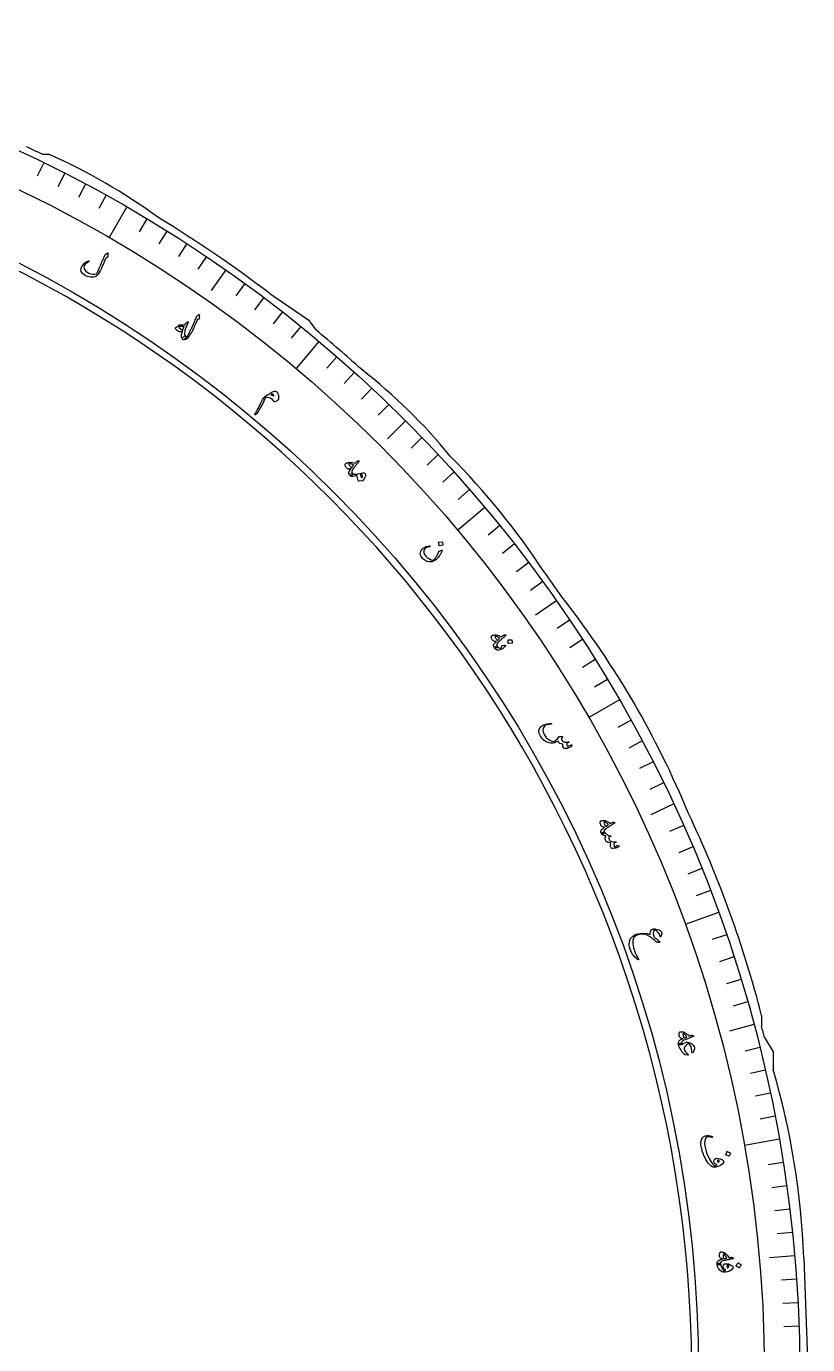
# Model space of a CAD drawing. Header units: millimetres. Extents: x -62 to 62, y -62 to 70.
# Drawn here: x 26.2 to 62, y 1.3 to 61.7 of the extents above; entities that cross this region are included whole.
import ezdxf

# ---------------------------------------------------------------- set-up
doc = ezdxf.new("R2010")
doc.units = ezdxf.units.MM
for name, color, linetype in [('CUT_INNER', 6, 'Continuous'), ('CUT_OUTER', 1, 'Continuous'), ('ENGRAVE', 7, 'Continuous'), ('ENGRAVE_FINE', 8, 'Continuous'), ('TEXT', 5, 'Continuous')]:
    doc.layers.add(name, color=color, linetype=linetype)

msp = doc.modelspace()

# ---------------------------------------------------------------- linework, layer by layer
at = {"layer": 'CUT_INNER'}
for centre, radius, start, end in [((0.0001, -0.0002), 56.7299, 92.293405, 20.742418), ((0.0007, 0.0005), 56.7292, 20.741945, 87.707387)]:
    msp.add_arc(centre, radius, start, end, dxfattribs=at)
at = {"layer": 'CUT_OUTER'}
for points in [[(26.9618, 55.8304), (27.2596, 55.8304), (27.2632, 55.8302)], [(37.3961, 49.4519), (39.1465, 48.26), (39.1497, 48.2575), (39.1524, 48.2544), (39.5064, 47.783)], [(50.004, 36.655), (50.0245, 36.6271)], [(59.9303, 16.3835), (59.9304, 16.3801), (59.9304, 15.8845)], [(60.0655, 15.3661), (60.4569, 14.7136), (60.4585, 14.7107), (60.4587, 14.7074), (60.4587, 13.9368), (60.4598, 13.9185), (60.4632, 13.9005)], [(61.8674, 5.2861), (62.0432, 0.6269), (62.0431, 0.6225), (62.0425, 0.6182), (61.9987, 0.3988), (61.9988, 0.3804)]]:
    msp.add_lwpolyline(points, dxfattribs=at)
for centre, radius, start, end in [((4.2277, 8.907), 52.1405, 64.150118, 65.024156), ((15.9858, 30.4781), 27.7472, 53.962016, 66.018974), ((0.1256, 0.1849), 61.7765, 52.892433, 58.601764), ((0.5091, 0.5822), 61.2267, 47.832659, 50.436493), ((25.828, 25.7267), 25.6628, 39.368355, 52.048558), ((19.6849, 16.5104), 36.4013, 33.600873, 44.456613), ((0.3918, 0.2832), 61.5166, 34.819066, 36.2137), ((18.0599, 9.7612), 41.6639, 22.39208, 37.993554), ((10.4507, 3.7038), 51.0784, 14.373378, 25.424382), ((23.4108, 6.0947), 37.809, 14.194511, 15.006356), ((26.6532, 3.9673), 35.2389, 2.144865, 16.372545)]:
    msp.add_arc(centre, radius, start, end, dxfattribs=at)
at = {"layer": 'ENGRAVE'}
for points in [[(30.8419, 53.4197), (30.0303, 52.014)], [(35.3804, 50.5284), (34.7154, 49.5787)], [(39.6496, 47.2525), (38.6062, 46.0091)], [(43.617, 43.617), (42.7972, 42.7972)], [(47.2525, 39.6496), (46.0091, 38.6062)], [(50.5284, 35.3804), (49.5787, 34.7154)], [(53.4197, 30.8419), (52.014, 30.0303)], [(55.9045, 26.0687), (54.8537, 25.5787)], [(57.9638, 21.0971), (56.4385, 20.5419)], [(59.582, 15.9649), (58.4621, 15.6649)], [(60.7467, 10.7113), (59.1482, 10.4294)], [(61.4491, 5.3761), (60.2941, 5.275)]]:
    msp.add_lwpolyline(points, dxfattribs=at)
for radius in [61.6838, 60.0606, 57.0462]:
    msp.add_circle((0, 0), radius, dxfattribs=at)
at = {"layer": 'ENGRAVE_FINE'}
for points in [[(27.0404, 55.441), (26.7354, 54.8158)], [(28.0039, 54.9607), (27.688, 54.3408)], [(28.9588, 54.4636), (28.6322, 53.8493)], [(29.9049, 53.9499), (29.5676, 53.3414)], [(31.7695, 52.8733), (31.4112, 52.2771)], [(32.6874, 52.3108), (32.3188, 51.7209)], [(33.5954, 51.7324), (33.2165, 51.149)], [(34.4931, 51.1382), (34.1041, 50.5615)], [(36.2568, 49.9032), (35.8479, 49.3405)], [(37.1222, 49.2629), (36.7036, 48.7073)], [(37.9763, 48.6075), (37.5481, 48.0593)], [(38.8189, 47.9373), (38.3811, 47.3967)], [(40.4682, 46.5534), (40.0118, 46.0283)], [(41.2745, 45.84), (40.809, 45.323)], [(42.0683, 45.1127), (41.5938, 44.6039)], [(42.8492, 44.3716), (42.3659, 43.8712)], [(44.3716, 42.8492), (43.8712, 42.3659)], [(45.1127, 42.0683), (44.6039, 41.5938)], [(45.84, 41.2745), (45.323, 40.809)], [(46.5534, 40.4682), (46.0283, 40.0118)], [(47.9373, 38.8189), (47.3967, 38.3811)], [(48.6075, 37.9763), (48.0593, 37.5481)], [(49.2629, 37.1222), (48.7073, 36.7036)], [(49.9032, 36.2568), (49.3405, 35.8479)], [(51.1382, 34.4931), (50.5615, 34.1041)], [(51.7324, 33.5954), (51.149, 33.2165)], [(52.3108, 32.6874), (51.7209, 32.3188)], [(52.8733, 31.7695), (52.2771, 31.4112)], [(53.9499, 29.9049), (53.3414, 29.5676)], [(54.4636, 28.9588), (53.8493, 28.6322)], [(54.9607, 28.0039), (54.3408, 27.688)], [(55.441, 27.0404), (54.8158, 26.7354)], [(56.351, 25.0891), (55.7155, 24.8061)], [(56.7802, 24.1018), (56.1399, 23.83)], [(57.1922, 23.1072), (56.5472, 22.8466)], [(57.5868, 22.1055), (56.9374, 21.8562)], [(58.3232, 20.0823), (57.6654, 19.8558)], [(58.6648, 19.0613), (58.0032, 18.8464)], [(58.9885, 18.0346), (58.3233, 17.8312)], [(59.2943, 17.0024), (58.6256, 16.8106)], [(59.8515, 14.9227), (59.1766, 14.7544)], [(60.1028, 13.8758), (59.425, 13.7194)], [(60.3359, 12.8248), (59.6554, 12.6802)], [(60.5505, 11.7698), (59.8676, 11.6371)], [(60.9244, 9.6495), (60.2373, 9.5407)], [(61.0835, 8.5847), (60.3946, 8.4879)], [(61.224, 7.5174), (60.5336, 7.4326)], [(61.3459, 6.4477), (60.6541, 6.375)], [(61.5335, 4.3028), (60.8396, 4.2543)], [(61.5993, 3.2283), (60.9046, 3.1919)], [(61.6462, 2.1527), (60.951, 2.1285)]]:
    msp.add_lwpolyline(points, dxfattribs=at)
at = {"layer": 'TEXT'}
for points in [[(29.9487, 51.3034), (29.9541, 51.3064), (29.9594, 51.3077), (29.9647, 51.3072), (29.9701, 51.3049), (29.9745, 51.3012), (29.9772, 51.2962), (29.9782, 51.29), (29.9774, 51.2826), (29.9715, 51.24), (29.9693, 51.2015), (29.9707, 51.1671), (29.9758, 51.1369), (29.9765, 51.1266), (29.973, 51.1174), (29.9652, 51.1091), (29.9532, 51.1019), (29.9465, 51.0989), (29.9401, 51.096), (29.934, 51.0932), (29.9282, 51.0904), (29.9227, 51.0878), (29.9177, 51.0855), (29.913, 51.0834), (29.9088, 51.0817), (29.9014, 51.0782), (29.8945, 51.0729), (29.8881, 51.0659), (29.8822, 51.057), (29.8688, 51.0301), (29.8547, 51.0005), (29.8398, 50.9683), (29.824, 50.9334), (29.8073, 50.8958), (29.7897, 50.8558), (29.771, 50.8131), (29.7514, 50.7679), (29.7324, 50.7225), (29.7142, 50.6799), (29.6969, 50.6403), (29.6803, 50.6036), (29.6646, 50.5696), (29.6498, 50.5383), (29.6359, 50.5095), (29.6229, 50.4834), (29.5813, 50.408), (29.5339, 50.3411), (29.4808, 50.2829), (29.4221, 50.2333), (29.3791, 50.2092), (29.326, 50.1946), (29.2628, 50.1897), (29.1896, 50.1943), (29.1145, 50.2065), (29.0472, 50.2233), (28.9875, 50.2449), (28.9356, 50.2712), (28.8195, 50.3611), (28.7564, 50.4607), (28.7464, 50.5704), (28.7896, 50.6902), (28.8424, 50.7678), (28.909, 50.8353), (28.9893, 50.8927), (29.0836, 50.9399), (29.09, 50.9421), (29.0956, 50.9425), (29.1004, 50.9411), (29.1045, 50.9379), (29.1082, 50.9334), (29.1104, 50.929), (29.1112, 50.9247), (29.1106, 50.9205), (29.1085, 50.9148), (29.1055, 50.9099), (29.1014, 50.9058), (29.0963, 50.9026), (29.0233, 50.8551), (28.9667, 50.8114), (28.9267, 50.7715), (28.903, 50.7354), (28.8822, 50.6406), (28.9043, 50.5535), (28.9691, 50.4741), (29.0767, 50.402), (29.1839, 50.3547), (29.2842, 50.3304), (29.3779, 50.3291), (29.4649, 50.3509), (29.479, 50.3778), (29.4949, 50.4095), (29.5125, 50.4461), (29.5318, 50.4876), (29.5528, 50.5341), (29.5754, 50.5859), (29.5997, 50.6428), (29.6256, 50.7049), (29.653, 50.7686), (29.6802, 50.8312), (29.7072, 50.8926), (29.734, 50.9529), (29.7607, 51.0119), (29.7874, 51.0697), (29.8142, 51.1263), (29.841, 51.1815), (29.8646, 51.236), (29.8682, 51.2416), (29.8723, 51.2466), (29.8766, 51.2508), (29.8814, 51.2543)], [(34.1376, 48.479), (34.145, 48.4839), (34.1519, 48.4863), (34.1584, 48.4862), (34.1644, 48.4834), (34.1686, 48.4792), (34.1711, 48.4739), (34.172, 48.4673), (34.1712, 48.4595), (34.1636, 48.4217), (34.161, 48.3855), (34.1632, 48.3509), (34.1702, 48.318), (34.171, 48.305), (34.1673, 48.294), (34.159, 48.2849), (34.1461, 48.2777), (34.1384, 48.2746), (34.1307, 48.2716), (34.1229, 48.2686), (34.115, 48.2657), (34.1071, 48.2628), (34.0993, 48.2598), (34.0916, 48.2568), (34.084, 48.2536), (34.0751, 48.2394), (34.0547, 48.1963), (34.0228, 48.1245), (33.9794, 48.0239), (33.9556, 47.9686), (33.933, 47.9168), (33.9115, 47.8686), (33.8912, 47.824), (33.872, 47.783), (33.854, 47.7459), (33.837, 47.7127), (33.8213, 47.6833), (33.8058, 47.656), (33.7897, 47.6291), (33.7732, 47.6026), (33.7561, 47.5765), (33.7384, 47.5506), (33.7201, 47.5249), (33.7011, 47.4995), (33.6814, 47.4742), (33.6097, 47.3937), (33.5447, 47.3432), (33.4865, 47.3227), (33.4351, 47.3321), (33.4156, 47.345), (33.4042, 47.3613), (33.4009, 47.3809), (33.4057, 47.4037), (33.4164, 47.4271), (33.4307, 47.4482), (33.4486, 47.4669), (33.4702, 47.4834), (33.493, 47.4966), (33.5125, 47.5029), (33.5287, 47.5023), (33.5415, 47.4947), (33.5504, 47.4874), (33.5584, 47.4808), (33.5655, 47.4751), (33.5717, 47.4701), (33.5772, 47.466), (33.5822, 47.463), (33.5868, 47.4609), (33.5908, 47.4598), (33.6121, 47.4764), (33.6368, 47.5069), (33.6652, 47.5514), (33.697, 47.6098), (33.7148, 47.6453), (33.7347, 47.6864), (33.7567, 47.7331), (33.7808, 47.7853), (33.807, 47.8431), (33.8356, 47.9066), (33.8665, 47.9757), (33.8998, 48.0504), (33.9322, 48.1236), (33.9605, 48.188), (33.9847, 48.2436), (34.0048, 48.2904), (34.0209, 48.3283), (34.0332, 48.3574), (34.0415, 48.3774), (34.046, 48.3886), (34.0529, 48.4024), (34.0624, 48.4157), (34.0745, 48.4286), (34.0892, 48.4409), (34.0973, 48.4465), (34.1048, 48.4519), (34.1117, 48.4571), (34.118, 48.4619), (34.1238, 48.4666), (34.129, 48.471), (34.1336, 48.4751), (34.1376, 48.479)], [(33.499, 47.7133), (33.487, 47.6448), (33.4904, 47.5854), (33.509, 47.535), (33.5429, 47.4937), (33.5518, 47.4818), (33.5552, 47.4669), (33.553, 47.4491), (33.5453, 47.4283), (33.5399, 47.4181), (33.5341, 47.408), (33.5278, 47.398), (33.5211, 47.3881), (33.5137, 47.3784), (33.5056, 47.3693), (33.4969, 47.3606), (33.4874, 47.3524), (33.4706, 47.3399), (33.4561, 47.332), (33.444, 47.329), (33.4341, 47.3306), (33.4107, 47.3472), (33.3911, 47.3674), (33.3754, 47.3912), (33.3635, 47.4186), (33.3524, 47.4885), (33.3581, 47.5712), (33.3806, 47.6668), (33.4198, 47.7752), (33.3682, 47.7308), (33.3245, 47.7022), (33.2886, 47.6892), (33.2605, 47.6919), (33.2482, 47.6975), (33.2355, 47.704), (33.2225, 47.7112), (33.2091, 47.7192), (33.1952, 47.7281), (33.1808, 47.7379), (33.1658, 47.7485), (33.1503, 47.7601), (33.1224, 47.7823), (33.102, 47.801), (33.0891, 47.816), (33.0836, 47.8274), (33.0793, 47.8528), (33.081, 47.8745), (33.0889, 47.8925), (33.1028, 47.9069), (33.1559, 47.945), (33.1988, 47.9733), (33.2314, 47.9918), (33.2539, 48.0005), (33.2803, 48.0063), (33.3082, 48.0104), (33.3376, 48.0129), (33.3686, 48.0138), (33.4012, 48.0131), (33.4352, 48.0108), (33.4708, 48.0068), (33.508, 48.0013), (33.5391, 48.0641), (33.5432, 48.0714), (33.5471, 48.0781), (33.5506, 48.0842), (33.5539, 48.0898), (33.557, 48.0946), (33.5602, 48.0985), (33.5636, 48.1016), (33.5669, 48.1039), (33.6421, 48.1508), (33.6542, 48.1556), (33.6599, 48.1511), (33.6593, 48.1372), (33.6525, 48.1139), (33.6266, 48.0593), (33.6027, 48.0059), (33.5808, 47.9538), (33.561, 47.9028), (33.543, 47.8532), (33.5267, 47.8051), (33.512, 47.7585), (33.499, 47.7133)], [(33.4706, 47.9174), (33.4584, 47.9214), (33.4455, 47.9254), (33.4321, 47.9292), (33.418, 47.9329), (33.4033, 47.9362), (33.3877, 47.9387), (33.3714, 47.9405), (33.3542, 47.9414), (33.3374, 47.9422), (33.3208, 47.942), (33.3046, 47.9407), (33.2888, 47.9384), (33.2734, 47.9349), (33.2585, 47.9304), (33.2441, 47.9247), (33.2303, 47.9178), (33.2525, 47.8806), (33.2861, 47.8489), (33.3312, 47.8226), (33.3878, 47.8018), (33.3989, 47.8019), (33.4102, 47.8068), (33.4218, 47.8165), (33.4336, 47.8311)], [(37.334, 44.8215), (37.3553, 44.8397), (37.3772, 44.8574), (37.3996, 44.8745), (37.4225, 44.8911), (37.4459, 44.9067), (37.4699, 44.9212), (37.4945, 44.9345), (37.5196, 44.9466), (37.5688, 44.9655), (37.6122, 44.976), (37.6497, 44.9782), (37.6813, 44.9719), (37.7192, 44.9499), (37.7499, 44.9127), (37.7734, 44.8602), (37.7896, 44.7925), (37.7929, 44.7724), (37.7956, 44.7523), (37.7976, 44.7321), (37.799, 44.7119), (37.7999, 44.6916), (37.8003, 44.6711), (37.8002, 44.6504), (37.7998, 44.6295), (37.7988, 44.618), (37.7963, 44.608), (37.7923, 44.5996), (37.7868, 44.5928), (37.7595, 44.5696), (37.7349, 44.5489), (37.7132, 44.531), (37.6942, 44.5156), (37.6783, 44.503), (37.6657, 44.4934), (37.6566, 44.4867), (37.6508, 44.483), (37.6417, 44.4802), (37.6334, 44.4806), (37.626, 44.4844), (37.6194, 44.4914), (37.5292, 44.5922), (37.4329, 44.6586), (37.3308, 44.6906), (37.223, 44.6882), (37.2131, 44.6852), (37.205, 44.6807), (37.1987, 44.6746), (37.1942, 44.6671), (37.1428, 44.5579), (37.0872, 44.4459), (37.0274, 44.3312), (36.9635, 44.2137), (36.8731, 44.0593), (36.8009, 43.9541), (36.747, 43.898), (36.7115, 43.891), (36.7058, 43.8986), (36.7054, 43.9096), (36.7105, 43.9241), (36.7208, 43.9419), (36.7449, 43.9772), (36.7689, 44.0147), (36.7929, 44.0546), (36.8168, 44.0967), (36.8408, 44.1409), (36.865, 44.187), (36.8892, 44.2349), (36.9136, 44.2847), (36.9954, 44.4517), (37.0644, 44.5805), (37.1208, 44.671), (37.1646, 44.7233), (37.1887, 44.7445), (37.212, 44.7631), (37.2347, 44.7789), (37.2567, 44.7922), (37.2778, 44.8029), (37.2977, 44.8113), (37.3164, 44.8175), (37.334, 44.8215)], [(37.4443, 44.813), (37.4608, 44.8079), (37.4777, 44.8017), (37.4949, 44.7946), (37.5124, 44.7865), (37.5302, 44.7775), (37.5481, 44.7676), (37.5662, 44.757), (37.5843, 44.7454), (37.5761, 44.7822), (37.5657, 44.8103), (37.5534, 44.8295), (37.5391, 44.8399), (37.5164, 44.8455), (37.493, 44.8429), (37.4689, 44.8321), (37.4443, 44.813)], [(41.4733, 41.7896), (41.4882, 41.79), (41.4949, 41.7853), (41.4933, 41.7753), (41.4834, 41.76), (41.4767, 41.7516), (41.4675, 41.7397), (41.4559, 41.7245), (41.4419, 41.7059), (41.4252, 41.6838), (41.4056, 41.6583), (41.3831, 41.6291), (41.3577, 41.5965), (41.3327, 41.5644), (41.3104, 41.5356), (41.2906, 41.5103), (41.2734, 41.4883), (41.2589, 41.4698), (41.2472, 41.4548), (41.2381, 41.4434), (41.2319, 41.4355), (41.1936, 41.3844), (41.168, 41.3406), (41.1551, 41.3041), (41.1549, 41.2747), (41.1594, 41.2588), (41.1681, 41.2426), (41.1808, 41.2264), (41.1977, 41.2099), (41.206, 41.1985), (41.2087, 41.1861), (41.2059, 41.1728), (41.1976, 41.1585), (41.1851, 41.1439), (41.1709, 41.1306), (41.1551, 41.1188), (41.1375, 41.1083), (41.1211, 41.1008), (41.1072, 41.0969), (41.096, 41.0965), (41.0874, 41.0996), (41.0557, 41.1318), (41.034, 41.1651), (41.0222, 41.1995), (41.0203, 41.2351), (41.0292, 41.2756), (41.0486, 41.3212), (41.0786, 41.3719), (41.1191, 41.4277), (41.0725, 41.4155), (41.0319, 41.4098), (40.9972, 41.4108), (40.9685, 41.4183), (40.9499, 41.4292), (40.931, 41.445), (40.9118, 41.4656), (40.8922, 41.4912), (40.8736, 41.5202), (40.8598, 41.5463), (40.8506, 41.5695), (40.8463, 41.5899), (40.8462, 41.6099), (40.85, 41.627), (40.8576, 41.6412), (40.869, 41.6526), (40.886, 41.6642), (40.9065, 41.6754), (40.9306, 41.6861), (40.9581, 41.6964), (40.9868, 41.7057), (41.0104, 41.7124), (41.029, 41.7165), (41.0426, 41.7179), (41.107, 41.7147), (41.1728, 41.7064), (41.2398, 41.6932), (41.3081, 41.675), (41.3299, 41.7002), (41.349, 41.7218), (41.3653, 41.7397), (41.3789, 41.7538), (41.3912, 41.7648), (41.4036, 41.7732), (41.4163, 41.779), (41.4291, 41.7822)], [(41.2423, 41.5913), (41.1824, 41.6203), (41.1257, 41.639), (41.0724, 41.6473), (41.0223, 41.6454), (41.0172, 41.6434), (41.0141, 41.6401), (41.013, 41.6354), (41.0139, 41.6294), (41.0213, 41.6112), (41.0311, 41.5932), (41.0433, 41.5754), (41.0579, 41.558), (41.0748, 41.5407), (41.0941, 41.5237), (41.1157, 41.5069), (41.1397, 41.4903), (41.1439, 41.4882), (41.1489, 41.4867), (41.1549, 41.4858), (41.1618, 41.4855), (41.1711, 41.4963), (41.1806, 41.5078), (41.1903, 41.52), (41.2002, 41.5329), (41.2104, 41.5465), (41.2208, 41.5607), (41.2314, 41.5757), (41.2423, 41.5913)], [(41.7631, 41.2018), (41.7876, 41.1494), (41.7805, 41.0791), (41.7417, 40.9909), (41.6712, 40.8848), (41.6654, 40.8778), (41.6594, 40.8726), (41.6531, 40.8693), (41.6465, 40.8679), (41.4945, 40.8518), (41.4847, 40.8514), (41.4761, 40.8538), (41.4688, 40.8589), (41.4628, 40.8667), (41.4332, 40.9282), (41.4105, 40.9912), (41.3948, 41.0557), (41.3861, 41.1217), (41.2855, 41.0819), (41.2022, 41.0649), (41.1362, 41.0708), (41.0874, 41.0996), (41.0846, 41.1055), (41.085, 41.1149), (41.0884, 41.1276), (41.0948, 41.1436), (41.1153, 41.1789), (41.135, 41.204), (41.1539, 41.2188), (41.172, 41.2234), (41.1787, 41.2221), (41.1852, 41.2194), (41.1915, 41.2154), (41.1977, 41.2099), (41.2303, 41.1869), (41.2705, 41.1727), (41.3184, 41.1673), (41.374, 41.1707), (41.4026, 41.1764), (41.4479, 41.1874), (41.51, 41.2036), (41.5888, 41.2251), (41.6444, 41.2358), (41.692, 41.2355), (41.7316, 41.2242), (41.7631, 41.2018)], [(41.5543, 41.1713), (41.5579, 41.1291), (41.5679, 41.0872), (41.5844, 41.0456), (41.6072, 41.0042), (41.6298, 41.0299), (41.6432, 41.0561), (41.6473, 41.0826), (41.6423, 41.1094), (41.6295, 41.1336), (41.6106, 41.152), (41.5855, 41.1646), (41.5543, 41.1713)], [(45.2916, 38.0798), (45.2947, 38.0796), (45.2977, 38.078), (45.3006, 38.0753), (45.3033, 38.0713), (45.3148, 38.0364), (45.3227, 38.0011), (45.327, 37.9653), (45.3276, 37.9291), (45.3267, 37.9247), (45.3248, 37.9216), (45.3219, 37.9196), (45.3181, 37.9188), (45.1642, 37.8973), (45.1598, 37.8976), (45.1567, 37.9001), (45.1549, 37.9048), (45.1543, 37.9118), (45.1538, 37.9178), (45.1528, 37.9271), (45.1513, 37.9397), (45.1492, 37.9555), (45.1466, 37.9749), (45.1431, 37.9978), (45.1388, 38.0244), (45.1338, 38.0547), (45.1335, 38.059), (45.1344, 38.062), (45.1363, 38.0637), (45.1395, 38.0641)], [(45.3, 37.6644), (45.2869, 37.6344), (45.2724, 37.6039), (45.2567, 37.573), (45.2397, 37.5416), (45.2211, 37.5097), (45.2005, 37.4774), (45.1781, 37.4447), (45.1538, 37.4115), (45.1287, 37.3796), (45.1026, 37.3494), (45.0755, 37.3208), (45.0473, 37.294), (45.0181, 37.2689), (44.9878, 37.2453), (44.9563, 37.2233), (44.9236, 37.2029), (44.8874, 37.1838), (44.8515, 37.1689), (44.8161, 37.1584), (44.781, 37.152), (44.6888, 37.1527), (44.5974, 37.1782), (44.5069, 37.2287), (44.417, 37.304), (44.3617, 37.3666), (44.3231, 37.4297), (44.3011, 37.4934), (44.2959, 37.5578), (44.3071, 37.6192), (44.3326, 37.6767), (44.3723, 37.7301), (44.4262, 37.7794), (44.4915, 37.8221), (44.5617, 37.8543), (44.6368, 37.876), (44.7167, 37.8873), (44.7271, 37.8871), (44.7347, 37.8849), (44.7395, 37.8805), (44.7415, 37.8741), (44.7411, 37.8662), (44.7364, 37.8601), (44.7273, 37.8557), (44.7139, 37.853), (44.6206, 37.8303), (44.5477, 37.7964), (44.4954, 37.7514), (44.4634, 37.6954), (44.4524, 37.6332), (44.4627, 37.5674), (44.4942, 37.4978), (44.5469, 37.4244), (44.6251, 37.3478), (44.7094, 37.2918), (44.7998, 37.2562), (44.8965, 37.241), (44.8992, 37.2413), (44.9025, 37.2426), (44.9063, 37.245), (44.9107, 37.2483), (44.9425, 37.278), (44.9756, 37.3174), (45.0099, 37.3666), (45.0453, 37.4255), (45.0623, 37.4562), (45.0777, 37.4852), (45.0917, 37.5124), (45.1042, 37.5378), (45.115, 37.5614), (45.1241, 37.5833), (45.1314, 37.6034), (45.1369, 37.6217), (45.1401, 37.6309), (45.1442, 37.638), (45.1492, 37.6431), (45.1551, 37.646), (45.2872, 37.6878), (45.2961, 37.6888), (45.3012, 37.6853), (45.3025, 37.6771), (45.3, 37.6644)], [(48.2, 33.8108), (48.2147, 33.8086), (48.2204, 33.8027), (48.2171, 33.7932), (48.2047, 33.7799), (48.1966, 33.7728), (48.1855, 33.7627), (48.1714, 33.7498), (48.1543, 33.734), (48.1339, 33.7152), (48.1101, 33.6935), (48.0828, 33.6688), (48.0521, 33.6411), (48.0218, 33.6139), (47.9947, 33.5896), (47.9708, 33.5681), (47.95, 33.5495), (47.9325, 33.5339), (47.9182, 33.5212), (47.9074, 33.5115), (47.8998, 33.5049), (47.8531, 33.4614), (47.8202, 33.4228), (47.801, 33.3891), (47.7956, 33.3602), (47.7973, 33.3437), (47.8029, 33.3263), (47.8126, 33.3081), (47.8264, 33.2889), (47.8324, 33.2762), (47.833, 33.2635), (47.8279, 33.2509), (47.8172, 33.2383), (47.8023, 33.2261), (47.786, 33.2156), (47.7683, 33.2067), (47.7492, 33.1994), (47.7317, 33.195), (47.7173, 33.1936), (47.7062, 33.1952), (47.6983, 33.1998), (47.6728, 33.2371), (47.6573, 33.2737), (47.6517, 33.3096), (47.6561, 33.345), (47.6721, 33.3832), (47.6993, 33.4247), (47.7377, 33.4693), (47.7874, 33.5172), (47.7394, 33.5133), (47.6984, 33.5149), (47.6645, 33.522), (47.6375, 33.5345), (47.6212, 33.5485), (47.6054, 33.5673), (47.5901, 33.591), (47.5753, 33.6196), (47.5621, 33.6515), (47.5531, 33.6796), (47.5482, 33.7041), (47.5475, 33.725), (47.551, 33.7446), (47.5577, 33.7608), (47.5677, 33.7735), (47.581, 33.7827), (47.5997, 33.7911), (47.6219, 33.7984), (47.6474, 33.8047), (47.6764, 33.81), (47.7063, 33.8142), (47.7307, 33.8166), (47.7497, 33.8173), (47.7633, 33.8163), (47.8262, 33.8017), (47.8895, 33.782), (47.9531, 33.7572), (48.0171, 33.7272), (48.043, 33.7482), (48.0656, 33.766), (48.0848, 33.7807), (48.1007, 33.7923), (48.1147, 33.8009), (48.1285, 33.807), (48.1419, 33.8104), (48.1551, 33.8113)], [(48.058, 33.3233), (48.174, 33.3445), (48.1878, 33.3453), (48.1956, 33.3415), (48.1974, 33.333), (48.1933, 33.3198), (48.1752, 33.2882), (48.154, 33.2588), (48.1296, 33.2314), (48.1021, 33.2061), (48.0712, 33.1828), (48.0368, 33.1615), (47.9987, 33.1422), (47.957, 33.1249), (47.8795, 33.1061), (47.8106, 33.1124), (47.7502, 33.1436), (47.6983, 33.1998), (47.6978, 33.2101), (47.7063, 33.2269), (47.7237, 33.2502), (47.7501, 33.28), (47.7656, 33.2941), (47.7798, 33.3034), (47.7929, 33.3079), (47.8049, 33.3076), (47.8111, 33.3051), (47.8168, 33.3012), (47.8218, 33.2958), (47.8264, 33.2889), (47.8549, 33.2505), (47.8867, 33.2218), (47.9216, 33.203), (47.9597, 33.1941), (47.9622, 33.1942), (47.9646, 33.1954), (47.9671, 33.1976), (47.9697, 33.201), (47.986, 33.2205), (48.0007, 33.243), (48.014, 33.2684), (48.0257, 33.2967), (48.0307, 33.3067), (48.0377, 33.3145), (48.0468, 33.32), (48.058, 33.3233)], [(47.9376, 33.6564), (47.8837, 33.6956), (47.8312, 33.7239), (47.7802, 33.7416), (47.7306, 33.7485), (47.7252, 33.7475), (47.7216, 33.7447), (47.7196, 33.7403), (47.7194, 33.7342), (47.7236, 33.715), (47.73, 33.6955), (47.7389, 33.6759), (47.7501, 33.6561), (47.7637, 33.6362), (47.7797, 33.616), (47.7981, 33.5957), (47.8188, 33.5751), (47.8225, 33.5723), (47.8272, 33.5699), (47.8329, 33.568), (47.8397, 33.5665), (47.8507, 33.5755), (47.8621, 33.5851), (47.8738, 33.5954), (47.8859, 33.6063), (47.8983, 33.6179), (47.911, 33.6301), (47.9241, 33.6429), (47.9376, 33.6564)], [(48.4759, 33.5939), (48.4789, 33.5933), (48.4817, 33.5915), (48.4843, 33.5886), (48.4867, 33.5844), (48.4949, 33.5486), (48.4993, 33.5128), (48.5002, 33.4768), (48.4974, 33.4408), (48.4961, 33.4366), (48.4939, 33.4336), (48.4909, 33.4319), (48.487, 33.4315), (48.3319, 33.4241), (48.3276, 33.4248), (48.3247, 33.4276), (48.3234, 33.4325), (48.3234, 33.4394), (48.3235, 33.4454), (48.3234, 33.4548), (48.323, 33.4674), (48.3225, 33.4834), (48.3217, 33.5028), (48.3204, 33.526), (48.3187, 33.5528), (48.3165, 33.5833), (48.3167, 33.5876), (48.3178, 33.5905), (48.3199, 33.592), (48.3231, 33.5921)], [(51.2166, 28.7709), (51.2247, 28.7719), (51.2314, 28.7712), (51.2365, 28.7686), (51.2403, 28.7642), (51.2431, 28.7574), (51.2439, 28.7507), (51.2426, 28.7441), (51.2393, 28.7376), (51.2252, 28.7184), (51.2052, 28.699), (51.1793, 28.6797), (51.1475, 28.6602), (51.0925, 28.6337), (51.0364, 28.6154), (50.9793, 28.6051), (50.9211, 28.6029), (50.9058, 28.6047), (50.8925, 28.6087), (50.8813, 28.6148), (50.8721, 28.623), (50.8489, 28.6586), (50.833, 28.7019), (50.8244, 28.7531), (50.823, 28.8122), (50.749, 28.8207), (50.6886, 28.8459), (50.6418, 28.8881), (50.6084, 28.9471), (50.5756, 28.9309), (50.5435, 28.9162), (50.5121, 28.903), (50.4815, 28.8914), (50.4514, 28.8812), (50.4217, 28.8723), (50.3924, 28.8648), (50.3634, 28.8586), (50.3089, 28.8513), (50.254, 28.8524), (50.199, 28.8616), (50.1437, 28.8791), (50.0356, 28.932), (49.9418, 28.9996), (49.8622, 29.082), (49.7968, 29.1793), (49.7456, 29.3021), (49.7334, 29.4159), (49.7603, 29.5209), (49.8263, 29.6172), (49.8557, 29.6424), (49.8939, 29.6664), (49.9409, 29.6891), (49.9967, 29.7105), (50.0606, 29.7295), (50.1301, 29.744), (50.2053, 29.754), (50.2862, 29.7595), (50.2916, 29.7593), (50.2962, 29.7579), (50.3001, 29.7552), (50.3031, 29.7514), (50.3052, 29.7469), (50.3063, 29.7426), (50.3062, 29.7385), (50.3051, 29.7344), (50.3023, 29.7305), (50.2986, 29.7275), (50.294, 29.7256), (50.2887, 29.7247), (50.1822, 29.7155), (50.0988, 29.7008), (50.0386, 29.6806), (50.0014, 29.6551), (49.9383, 29.5671), (49.9111, 29.4715), (49.9197, 29.3683), (49.9641, 29.2574), (50.0565, 29.1201), (50.1632, 29.0203), (50.2846, 28.958), (50.4206, 28.9331), (50.4808, 28.968), (50.5389, 29.0144), (50.5948, 29.0724), (50.6486, 29.1419), (50.6537, 29.1497), (50.6589, 29.1553), (50.6644, 29.1588), (50.6701, 29.1602), (50.6915, 29.1618), (50.7117, 29.1631), (50.7306, 29.1643), (50.7483, 29.1652), (50.7645, 29.1657), (50.7791, 29.1659), (50.7921, 29.1655), (50.8035, 29.1648), (50.8087, 29.1637), (50.812, 29.1612), (50.8134, 29.1573), (50.8128, 29.1521), (50.8118, 29.149), (50.8101, 29.1446), (50.8077, 29.1387), (50.8046, 29.1314), (50.8007, 29.1229), (50.796, 29.1134), (50.7902, 29.1029), (50.7836, 29.0913), (50.7712, 29.0685), (50.763, 29.0505), (50.759, 29.0375), (50.7592, 29.0293), (50.7783, 28.9883), (50.8073, 28.9529), (50.8463, 28.9232), (50.8953, 28.8991), (50.9211, 28.8949), (50.9581, 28.8973), (51.0063, 28.9063), (51.0658, 28.9218), (51.0714, 28.9233), (51.077, 28.9232), (51.0824, 28.9215), (51.0877, 28.9182), (51.0919, 28.9148), (51.0949, 28.9108), (51.0967, 28.9064), (51.0972, 28.9016), (51.091, 28.8905), (51.0745, 28.8782), (51.0476, 28.8649), (51.0105, 28.8505), (51.0091, 28.8094), (51.0152, 28.7699), (51.0289, 28.7318), (51.0502, 28.6953), (51.061, 28.702), (51.0692, 28.7085), (51.0747, 28.7147), (51.0777, 28.7208), (51.0801, 28.7271), (51.0834, 28.7319), (51.0875, 28.7352), (51.0924, 28.737)], [(53.1982, 25.226), (53.2124, 25.2214), (53.2171, 25.2146), (53.2122, 25.2058), (53.1977, 25.1948), (53.1885, 25.1891), (53.1759, 25.1811), (53.1598, 25.1707), (53.1403, 25.158), (53.1171, 25.1429), (53.09, 25.1255), (53.0589, 25.1057), (53.0239, 25.0836), (52.9896, 25.0619), (52.9588, 25.0425), (52.9316, 25.0253), (52.9079, 25.0105), (52.888, 24.998), (52.8719, 24.9879), (52.8595, 24.9802), (52.8509, 24.9749), (52.7976, 24.9399), (52.7586, 24.9074), (52.7341, 24.8774), (52.7239, 24.8499), (52.7228, 24.8333), (52.7254, 24.8152), (52.7319, 24.7956), (52.7422, 24.7744), (52.7461, 24.7608), (52.7444, 24.7482), (52.7373, 24.7366), (52.7247, 24.7261), (52.7079, 24.7165), (52.6901, 24.7089), (52.6712, 24.7031), (52.6511, 24.6992), (52.6331, 24.6978), (52.6187, 24.6988), (52.608, 24.7022), (52.601, 24.708), (52.5821, 24.7491), (52.573, 24.7878), (52.5736, 24.8242), (52.5838, 24.8583), (52.606, 24.8933), (52.6398, 24.9296), (52.6852, 24.9672), (52.7422, 25.0059), (52.6942, 25.0102), (52.6541, 25.0187), (52.6218, 25.0314), (52.5974, 25.0482), (52.5836, 25.0647), (52.5712, 25.086), (52.5601, 25.112), (52.5504, 25.1426), (52.5427, 25.1762), (52.5385, 25.2055), (52.5378, 25.2304), (52.5407, 25.2511), (52.5474, 25.2699), (52.5567, 25.2847), (52.5687, 25.2956), (52.5834, 25.3024), (52.6033, 25.3075), (52.6263, 25.311), (52.6526, 25.3129), (52.682, 25.3133), (52.7121, 25.3123), (52.7366, 25.3106), (52.7555, 25.3081), (52.7688, 25.3049), (52.8283, 25.2799), (52.8873, 25.2499), (52.9459, 25.2147), (53.004, 25.1743), (53.033, 25.1907), (53.0583, 25.2045), (53.0797, 25.2157), (53.0973, 25.2244), (53.1126, 25.2306), (53.1271, 25.2343), (53.141, 25.2354), (53.1541, 25.2341)], [(53.4014, 24.1522), (53.4053, 24.1498), (53.4063, 24.1453), (53.4045, 24.1389), (53.3998, 24.1304), (53.3903, 24.1194), (53.375, 24.1073), (53.354, 24.0944), (53.3272, 24.0805), (53.2962, 24.0659), (53.265, 24.0539), (53.2336, 24.0443), (53.2021, 24.0373), (53.1381, 24.0295), (53.089, 24.0308), (53.0547, 24.0412), (53.0354, 24.0606), (53.0136, 24.1175), (53.0047, 24.1753), (53.0089, 24.2341), (53.0262, 24.294), (52.9545, 24.2968), (52.8931, 24.3109), (52.8419, 24.3363), (52.801, 24.373), (52.7744, 24.4191), (52.7641, 24.4734), (52.7699, 24.5359), (52.7919, 24.6068), (52.7216, 24.623), (52.6663, 24.6453), (52.6261, 24.6736), (52.601, 24.708), (52.6017, 24.7177), (52.6113, 24.731), (52.6296, 24.748), (52.6568, 24.7686), (52.6855, 24.785), (52.7093, 24.7914), (52.7282, 24.7879), (52.7422, 24.7744), (52.7925, 24.7098), (52.8539, 24.6615), (52.9267, 24.6292), (53.0108, 24.6131), (53.0154, 24.6123), (53.0191, 24.6108), (53.0219, 24.6086), (53.0238, 24.6058), (53.0251, 24.6019), (53.0255, 24.598), (53.0249, 24.5941), (53.0233, 24.5903), (53.0156, 24.5849), (52.9996, 24.5817), (52.9755, 24.5806), (52.9432, 24.5817), (52.9311, 24.555), (52.9288, 24.5211), (52.9362, 24.4801), (52.9533, 24.4319), (52.992, 24.3798), (53.0546, 24.3475), (53.1414, 24.335), (53.2521, 24.3421), (53.2578, 24.3425), (53.2622, 24.3419), (53.2655, 24.3403), (53.2675, 24.3377), (53.2691, 24.333), (53.2697, 24.3286), (53.2692, 24.3245), (53.2677, 24.3205), (53.2647, 24.3168), (53.2613, 24.3138), (53.2575, 24.3116), (53.2534, 24.3102), (53.1799, 24.2957), (53.172, 24.2698), (53.1677, 24.2411), (53.1671, 24.2095), (53.1701, 24.175), (53.1765, 24.143), (53.185, 24.1204), (53.1956, 24.107), (53.2085, 24.103), (53.2238, 24.1067), (53.243, 24.1172), (53.2663, 24.1345), (53.2937, 24.1587), (53.3034, 24.1611), (53.3246, 24.1608), (53.3573, 24.1578), (53.4014, 24.1522)], [(52.9136, 25.118), (52.8671, 25.1656), (52.8202, 25.2024), (52.7728, 25.2284), (52.7251, 25.2435), (52.7196, 25.2434), (52.7155, 25.2414), (52.7129, 25.2373), (52.7117, 25.2313), (52.7125, 25.2117), (52.7156, 25.1914), (52.7211, 25.1706), (52.7288, 25.1492), (52.7389, 25.1272), (52.7512, 25.1047), (52.7659, 25.0815), (52.7829, 25.0578), (52.786, 25.0544), (52.7903, 25.0513), (52.7956, 25.0484), (52.802, 25.0458), (52.8144, 25.0528), (52.8272, 25.0604), (52.8405, 25.0686), (52.8542, 25.0773), (52.8684, 25.0866), (52.883, 25.0965), (52.8981, 25.1069), (52.9136, 25.118)], [(55.3263, 20.2357), (55.3427, 20.2125), (55.3525, 20.1843), (55.3558, 20.1512), (55.3526, 20.1132), (55.3487, 20.0931), (55.3443, 20.0742), (55.3394, 20.0567), (55.3338, 20.0404), (55.3277, 20.0255), (55.3212, 20.012), (55.3144, 19.9998), (55.3072, 19.989), (55.2993, 19.9808), (55.2927, 19.9806), (55.2873, 19.9885), (55.2832, 20.0045), (55.2541, 20.1049), (55.1998, 20.188), (55.1203, 20.2537), (55.0157, 20.3018), (55.01, 20.3022), (55.0048, 20.3001), (55.0003, 20.2958), (54.9964, 20.2891), (54.9738, 20.2132), (54.9679, 20.1379), (54.9788, 20.0633), (55.0065, 19.9893), (55.014, 19.9769), (55.0265, 19.9619), (55.0442, 19.9444), (55.0669, 19.9244), (55.1111, 19.8888), (55.1501, 19.8574), (55.1839, 19.83), (55.2125, 19.8068), (55.2359, 19.7876), (55.2542, 19.7727), (55.2672, 19.7619), (55.2751, 19.7552), (55.2832, 19.7446), (55.2821, 19.7369), (55.272, 19.7322), (55.2527, 19.7305), (55.2, 19.7317), (55.16, 19.7348), (55.1326, 19.7399), (55.1179, 19.747), (55.0898, 19.7749), (55.0585, 19.8039), (55.024, 19.8338), (54.9861, 19.8647), (54.945, 19.8966), (54.9007, 19.9294), (54.8531, 19.9632), (54.8022, 19.9979), (54.6839, 20.0615), (54.5596, 20.0967), (54.4291, 20.1037), (54.2926, 20.0826), (54.223, 20.0582), (54.1628, 20.0236), (54.1119, 19.9788), (54.0703, 19.9238), (54.0293, 19.8098), (54.0262, 19.6635), (54.0608, 19.4845), (54.1328, 19.2727), (54.1464, 19.2408), (54.1617, 19.2068), (54.1787, 19.1704), (54.1974, 19.1319), (54.2178, 19.0912), (54.2401, 19.0486), (54.2641, 19.004), (54.2899, 18.9573), (54.2938, 18.9491), (54.2955, 18.9426), (54.295, 18.9378), (54.2923, 18.9347), (54.273, 18.9369), (54.2367, 18.96), (54.1834, 19.0039), (54.1131, 19.0687), (54.0728, 19.1089), (54.0406, 19.1451), (54.0164, 19.1773), (54.0002, 19.2056), (53.9515, 19.3151), (53.9136, 19.4167), (53.8867, 19.5104), (53.8707, 19.5965), (53.8729, 19.7708), (53.9261, 19.9125), (54.0307, 20.0217), (54.1869, 20.0984), (54.3641, 20.1432), (54.5301, 20.1566), (54.6847, 20.1385), (54.8281, 20.0886), (54.8328, 20.157), (54.8418, 20.2146), (54.8553, 20.2614), (54.8732, 20.2974), (54.8817, 20.3085), (54.892, 20.3177), (54.9042, 20.3251), (54.9182, 20.3307), (54.9583, 20.3391), (54.9975, 20.3438), (55.0357, 20.3446), (55.0731, 20.3416), (55.1518, 20.3262), (55.2203, 20.3034), (55.2785, 20.2732), (55.3263, 20.2357)], [(56.8115, 15.455), (56.8247, 15.4479), (56.828, 15.4405), (56.8216, 15.4326), (56.8055, 15.4244), (56.7954, 15.4204), (56.7816, 15.4147), (56.7639, 15.4074), (56.7425, 15.3983), (56.717, 15.3875), (56.6872, 15.3751), (56.6532, 15.3612), (56.6148, 15.3456), (56.5772, 15.3303), (56.5434, 15.3166), (56.5136, 15.3045), (56.4878, 15.2941), (56.4659, 15.2853), (56.4483, 15.2782), (56.4347, 15.2728), (56.4254, 15.2691), (56.3667, 15.244), (56.3226, 15.2189), (56.2932, 15.1936), (56.2783, 15.1684), (56.2743, 15.1523), (56.2737, 15.134), (56.2766, 15.1135), (56.283, 15.0908), (56.2844, 15.0768), (56.2806, 15.0647), (56.2715, 15.0545), (56.2572, 15.0464), (56.2391, 15.0399), (56.2202, 15.0355), (56.2005, 15.0332), (56.1801, 15.0329), (56.1621, 15.0346), (56.1481, 15.0382), (56.1382, 15.0434), (56.1323, 15.0504), (56.121, 15.0941), (56.1188, 15.1339), (56.1258, 15.1696), (56.1419, 15.2013), (56.1699, 15.2319), (56.2095, 15.2617), (56.2608, 15.2906), (56.3238, 15.3188), (56.2774, 15.3314), (56.2394, 15.3469), (56.2098, 15.365), (56.1887, 15.3859), (56.1781, 15.4046), (56.1696, 15.4277), (56.1633, 15.4552), (56.1591, 15.4871), (56.1574, 15.5215), (56.1585, 15.5511), (56.1622, 15.5758), (56.1686, 15.5956), (56.1786, 15.613), (56.1904, 15.6259), (56.2041, 15.6344), (56.2197, 15.6385), (56.2402, 15.6401), (56.2635, 15.6395), (56.2897, 15.6368), (56.3187, 15.6319), (56.3482, 15.6257), (56.3721, 15.6197), (56.3902, 15.6139), (56.4026, 15.6083), (56.4568, 15.5733), (56.5097, 15.5333), (56.5611, 15.4883), (56.6112, 15.4384), (56.6427, 15.4494), (56.6699, 15.4585), (56.693, 15.4658), (56.7118, 15.4713), (56.728, 15.4747), (56.743, 15.4757), (56.7568, 15.4744), (56.7695, 15.4707)], [(56.5537, 14.5588), (56.4413, 14.5781), (56.4298, 14.5813), (56.4203, 14.5848), (56.4127, 14.5885), (56.4071, 14.5925), (56.3825, 14.6139), (56.3585, 14.6375), (56.3352, 14.6632), (56.3125, 14.6911), (56.2903, 14.721), (56.2684, 14.7527), (56.2467, 14.7863), (56.2254, 14.8217), (56.1888, 14.8888), (56.1611, 14.9492), (56.1423, 15.0031), (56.1323, 15.0504), (56.1357, 15.0704), (56.1486, 15.0865), (56.1712, 15.0987), (56.2033, 15.107), (56.2333, 15.1105), (56.2563, 15.1101), (56.2723, 15.1057), (56.2812, 15.0975), (56.2817, 15.0958), (56.2821, 15.0942), (56.2826, 15.0925), (56.283, 15.0908), (56.2851, 15.0781), (56.2879, 15.0658), (56.2916, 15.0539), (56.296, 15.0424), (56.3206, 15.0707), (56.3496, 15.0952), (56.383, 15.1161), (56.4207, 15.1331), (56.4911, 15.153), (56.5573, 15.1576), (56.6193, 15.1469), (56.6771, 15.1208), (56.7347, 15.0826), (56.7817, 15.0427), (56.8182, 15.0011), (56.844, 14.9578), (56.8572, 14.9071), (56.8535, 14.8449), (56.8327, 14.771), (56.795, 14.6857), (56.7883, 14.6754), (56.78, 14.6692), (56.7699, 14.667), (56.7581, 14.6689), (56.7482, 14.6734), (56.7417, 14.6804), (56.7386, 14.6898), (56.7389, 14.7017), (56.7411, 14.7869), (56.7286, 14.8684), (56.7011, 14.9464), (56.6589, 15.0205), (56.6372, 15.0486), (56.616, 15.069), (56.5952, 15.0815), (56.575, 15.0864), (56.552, 15.0827), (56.525, 15.0686), (56.4941, 15.0439), (56.4592, 15.0089), (56.4253, 14.9685), (56.4014, 14.9326), (56.3876, 14.9012), (56.3837, 14.8742), (56.3924, 14.82), (56.4124, 14.7686), (56.4437, 14.7199), (56.4863, 14.6738), (56.5325, 14.6339), (56.555, 14.6129), (56.5694, 14.5951), (56.5758, 14.5806), (56.5742, 14.5695), (56.5701, 14.5641), (56.5653, 14.5605), (56.5599, 14.5587), (56.5537, 14.5588)], [(56.5123, 15.3988), (56.4749, 15.4539), (56.4352, 15.4984), (56.3931, 15.5323), (56.3488, 15.5556), (56.3434, 15.5565), (56.3391, 15.5552), (56.3358, 15.5517), (56.3335, 15.546), (56.3308, 15.5265), (56.3304, 15.506), (56.332, 15.4846), (56.3359, 15.4622), (56.3419, 15.4388), (56.3501, 15.4144), (56.3605, 15.389), (56.373, 15.3627), (56.3755, 15.3587), (56.3791, 15.3549), (56.3839, 15.3511), (56.3897, 15.3475), (56.4031, 15.3522), (56.4171, 15.3574), (56.4316, 15.3631), (56.4467, 15.3693), (56.4623, 15.3759), (56.4784, 15.3831), (56.4951, 15.3907), (56.5123, 15.3988)], [(58.1829, 9.718), (58.1911, 9.684), (58.1836, 9.6476), (58.1605, 9.6089), (58.1217, 9.5678), (58.0689, 9.5282), (58.0038, 9.494), (57.9263, 9.4651), (57.8366, 9.4416), (57.8037, 9.4352), (57.7727, 9.4324), (57.7434, 9.4333), (57.716, 9.4377), (57.6591, 9.4598), (57.6021, 9.4972), (57.545, 9.5498), (57.4877, 9.6177), (57.4597, 9.6567), (57.4328, 9.6972), (57.4067, 9.7393), (57.3815, 9.7829), (57.3572, 9.8282), (57.3338, 9.8753), (57.3112, 9.9241), (57.2895, 9.9747), (57.269, 10.0256), (57.25, 10.0757), (57.2326, 10.1248), (57.2168, 10.1729), (57.2026, 10.2202), (57.1901, 10.2669), (57.1793, 10.3128), (57.1703, 10.3581), (57.1511, 10.5504), (57.175, 10.6988), (57.2423, 10.8037), (57.3533, 10.8648), (57.3805, 10.8712), (57.4122, 10.8755), (57.4481, 10.8778), (57.4884, 10.878), (57.5335, 10.8745), (57.578, 10.8662), (57.6222, 10.8532), (57.6659, 10.8354), (57.6711, 10.8325), (57.6751, 10.8287), (57.6779, 10.8241), (57.6796, 10.8185), (57.6799, 10.8129), (57.6785, 10.8081), (57.6754, 10.8041), (57.6706, 10.8009), (57.665, 10.7987), (57.6597, 10.7979), (57.6545, 10.7985), (57.6495, 10.8005), (57.5503, 10.8296), (57.4701, 10.8304), (57.4089, 10.803), (57.3666, 10.7475), (57.3324, 10.6362), (57.3245, 10.5034), (57.3427, 10.3488), (57.3868, 10.1724), (57.412, 10.096), (57.4409, 10.0201), (57.4736, 9.9447), (57.51, 9.8698), (57.5502, 9.7955), (57.5941, 9.7218), (57.6418, 9.6488), (57.6932, 9.5764), (57.7242, 9.5384), (57.7554, 9.511), (57.7868, 9.4942), (57.8185, 9.4879), (57.838, 9.4973), (57.8553, 9.5098), (57.8703, 9.5255), (57.883, 9.5444), (57.8834, 9.5464), (57.8819, 9.5486), (57.8783, 9.5509), (57.8728, 9.5533), (57.8291, 9.5714), (57.7948, 9.5942), (57.7698, 9.6215), (57.7542, 9.6535), (57.743, 9.7148), (57.753, 9.7651), (57.7841, 9.8046), (57.8364, 9.8331), (57.8855, 9.8411), (57.9483, 9.8349), (58.0246, 9.8143), (58.1146, 9.7793), (58.1374, 9.7673), (58.1564, 9.7531), (58.1715, 9.7366), (58.1829, 9.718)], [(57.9449, 9.6588), (57.9537, 9.6538), (57.9617, 9.6532), (57.9689, 9.6572), (57.9754, 9.6657), (57.9891, 9.698), (57.9893, 9.7246), (57.9759, 9.7453), (57.949, 9.7603), (57.9413, 9.7615), (57.9348, 9.761), (57.9295, 9.7586), (57.9254, 9.7545), (57.9142, 9.7279), (57.9138, 9.7031), (57.924, 9.6801), (57.9449, 9.6588)], [(58.4967, 10.0865), (58.4992, 10.0847), (58.5011, 10.0819), (58.5022, 10.0781), (58.5025, 10.0732), (58.4949, 10.0372), (58.4839, 10.0026), (58.4695, 9.9694), (58.4518, 9.9377), (58.4489, 9.9344), (58.4457, 9.9327), (58.4422, 9.9324), (58.4385, 9.9337), (58.2947, 9.9929), (58.291, 9.9954), (58.2896, 9.9992), (58.2904, 10.0042), (58.2934, 10.0105), (58.296, 10.0159), (58.2998, 10.0245), (58.3048, 10.0362), (58.3111, 10.0509), (58.3185, 10.069), (58.3271, 10.0907), (58.3368, 10.1159), (58.3477, 10.1446), (58.3496, 10.1485), (58.3519, 10.1507), (58.3544, 10.1512), (58.3573, 10.1499)], [(58.6396, 5.2724), (58.6514, 5.2631), (58.6534, 5.2552), (58.6457, 5.2486), (58.6283, 5.2433), (58.6177, 5.2411), (58.6031, 5.238), (58.5844, 5.2338), (58.5617, 5.2286), (58.5348, 5.2224), (58.5033, 5.2155), (58.4673, 5.2077), (58.4268, 5.199), (58.3871, 5.1905), (58.3515, 5.183), (58.32, 5.1763), (58.2927, 5.1705), (58.2697, 5.1657), (58.2511, 5.1618), (58.2368, 5.1589), (58.2269, 5.1569), (58.1648, 5.1425), (58.117, 5.1254), (58.0836, 5.1058), (58.0645, 5.0835), (58.0577, 5.0683), (58.0539, 5.0504), (58.0532, 5.0297), (58.0556, 5.0063), (58.0545, 4.9922), (58.0486, 4.981), (58.0379, 4.9726), (58.0224, 4.967), (58.0034, 4.9639), (57.984, 4.9629), (57.9642, 4.964), (57.9441, 4.9672), (57.9267, 4.9721), (57.9135, 4.978), (57.9047, 4.985), (57.9001, 4.9929), (57.8966, 5.0379), (57.9014, 5.0774), (57.9145, 5.1114), (57.936, 5.1398), (57.9689, 5.165), (58.0131, 5.1874), (58.0687, 5.2069), (58.1357, 5.2236), (58.0921, 5.2442), (58.0574, 5.266), (58.0315, 5.2891), (58.0143, 5.3133), (58.0071, 5.3336), (58.0028, 5.3578), (58.0014, 5.386), (58.0029, 5.4182), (58.0073, 5.4523), (58.0135, 5.4812), (58.0215, 5.5049), (58.0313, 5.5233), (58.0441, 5.5387), (58.058, 5.5493), (58.073, 5.5553), (58.0891, 5.5566), (58.1095, 5.5546), (58.1324, 5.5499), (58.1577, 5.5426), (58.1854, 5.5328), (58.2134, 5.5215), (58.2358, 5.5114), (58.2526, 5.5025), (58.2639, 5.4949), (58.3111, 5.4509), (58.3562, 5.4023), (58.3989, 5.349), (58.4395, 5.2911), (58.4724, 5.2963), (58.5009, 5.3006), (58.5248, 5.3037), (58.5443, 5.3058), (58.5608, 5.3063), (58.5758, 5.3047), (58.5892, 5.301), (58.601, 5.2952)], [(58.3352, 5.2694), (58.308, 5.3302), (58.2767, 5.381), (58.2413, 5.4217), (58.2017, 5.4524), (58.1965, 5.4542), (58.192, 5.4537), (58.1882, 5.4508), (58.1849, 5.4456), (58.1789, 5.4269), (58.1748, 5.4068), (58.1727, 5.3854), (58.1726, 5.3626), (58.1745, 5.3385), (58.1783, 5.3131), (58.184, 5.2863), (58.1917, 5.2582), (58.1935, 5.2539), (58.1964, 5.2495), (58.2004, 5.2449), (58.2055, 5.2403), (58.2196, 5.2426), (58.2342, 5.2453), (58.2495, 5.2483), (58.2654, 5.2518), (58.282, 5.2556), (58.2991, 5.2598), (58.3168, 5.2644), (58.3352, 5.2694)], [(58.6236, 4.8538), (58.6228, 4.8417), (58.6187, 4.828), (58.6113, 4.8127), (58.6005, 4.7959), (58.5341, 4.7222), (58.4568, 4.6685), (58.3689, 4.6347), (58.2701, 4.6209), (58.2181, 4.6221), (58.1712, 4.6291), (58.1295, 4.642), (58.093, 4.6607), (58.0156, 4.7243), (57.9576, 4.8008), (57.9192, 4.8904), (57.9001, 4.9929), (57.9017, 5.0035), (57.9083, 5.0131), (57.9201, 5.0216), (57.937, 5.029), (57.9464, 5.032), (57.9561, 5.0343), (57.9661, 5.0359), (57.9763, 5.0367), (57.9865, 5.037), (57.9963, 5.037), (58.0057, 5.0365), (58.0147, 5.0357), (58.0305, 5.0324), (58.0425, 5.0264), (58.0509, 5.0177), (58.0556, 5.0063), (58.0778, 4.9065), (58.1104, 4.8209), (58.1535, 4.7495), (58.207, 4.6924), (58.2311, 4.6973), (58.2501, 4.7024), (58.2642, 4.7078), (58.2732, 4.7134), (58.2808, 4.7199), (58.2857, 4.7257), (58.2877, 4.7309), (58.2871, 4.7354), (58.2857, 4.7385), (58.284, 4.7408), (58.2819, 4.7425), (58.2794, 4.7435), (58.2439, 4.7574), (58.2159, 4.7757), (58.1953, 4.7986), (58.1822, 4.826), (58.1689, 4.9075), (58.1865, 4.9659), (58.235, 5.001), (58.3143, 5.0129), (58.3607, 5.0099), (58.4094, 5.0002), (58.4604, 4.9836), (58.5137, 4.9601), (58.5601, 4.9345), (58.5938, 4.9082), (58.615, 4.8813), (58.6236, 4.8538)], [(58.4322, 4.8956), (58.4259, 4.9124), (58.4119, 4.9249), (58.3902, 4.933), (58.3608, 4.9367), (58.3563, 4.9362), (58.3531, 4.9356), (58.3512, 4.9349), (58.3506, 4.9341), (58.3479, 4.9163), (58.3471, 4.8985), (58.3483, 4.8806), (58.3514, 4.8627), (58.3561, 4.847), (58.362, 4.8343), (58.3692, 4.8246), (58.3777, 4.8178), (58.4039, 4.8395), (58.4217, 4.8598), (58.4311, 4.8785), (58.4322, 4.8956)], [(58.9804, 4.9768), (58.9828, 4.9748), (58.9843, 4.9718), (58.9851, 4.9679), (58.9851, 4.9631), (58.9743, 4.9279), (58.9604, 4.8945), (58.9432, 4.8628), (58.9228, 4.8328), (58.9196, 4.8298), (58.9162, 4.8283), (58.9127, 4.8284), (58.9091, 4.8299), (58.771, 4.9011), (58.7676, 4.9039), (58.7665, 4.9078), (58.7678, 4.9127), (58.7713, 4.9187), (58.7743, 4.9239), (58.7789, 4.9321), (58.7849, 4.9432), (58.7924, 4.9574), (58.8014, 4.9747), (58.8118, 4.9955), (58.8237, 5.0197), (58.837, 5.0473), (58.8392, 5.051), (58.8417, 5.053), (58.8443, 5.0532), (58.847, 5.0517)]]:
    msp.add_lwpolyline(points, close=True, dxfattribs=at)

doc.saveas('drawing.dxf')
